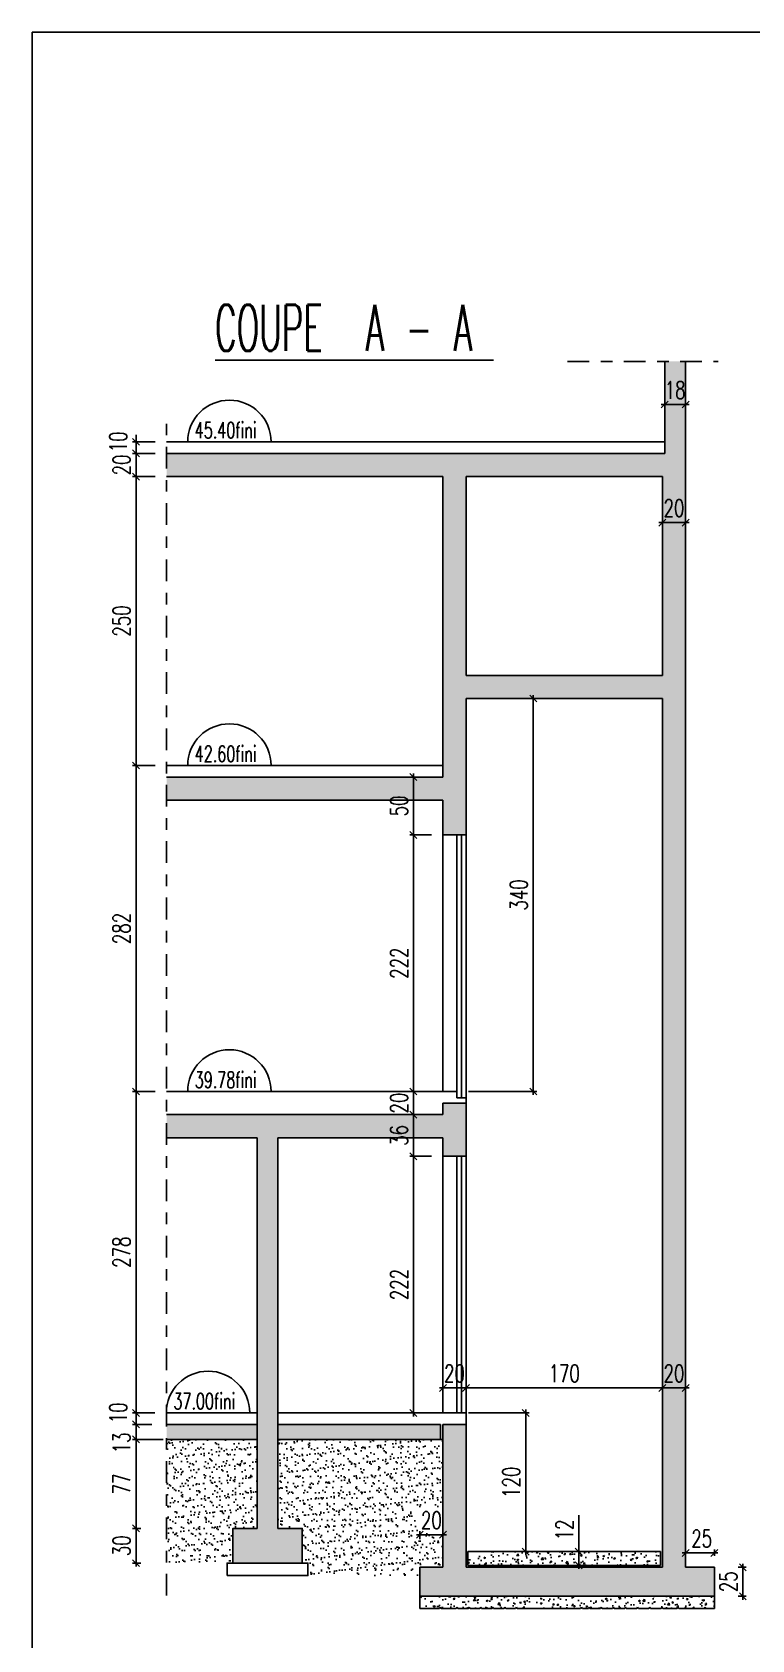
# Model space of a CAD drawing. Extents: x 308 to 437, y -199 to -146.
# Drawn here: x 307.85 to 314.08, y -168.87 to -154.96 of the extents above; entities that cross this region are included whole.
import ezdxf

# ---------------------------------------------------------------- set-up
doc = ezdxf.new("R2010")
doc.units = 0
doc.header["$LTSCALE"] = 0.5
doc.header["$MEASUREMENT"] = 0
doc.linetypes.add('AXES2', pattern=[1.125, 0.75, -0.125, 0.125, -0.125])
doc.linetypes.add('DISCONTINU2', pattern=[0.375, 0.25, -0.125])
doc.layers.get('DEFPOINTS').update_dxf_attribs({"linetype": 'CONTINUOUS'})
for name, color, linetype in [('AXES', 6, 'AXES2'), ('CADRE-CART', 7, 'CONTINUOUS'), ('COTATION', 7, 'CONTINUOUS'), ('HABILLAGE', 7, 'CONTINUOUS'), ('MURS', 3, 'CONTINUOUS'), ('POCHAGE', 254, 'CONTINUOUS'), ('REPERE-SEM', 4, 'CONTINUOUS')]:
    doc.layers.add(name, color=color, linetype=linetype)
doc.styles.add('ROMANS8', font='romans.shx', dxfattribs={"width": 0.7})
doc.styles.get("Standard").update_dxf_attribs({"font": 'txt.shx'})
doc.dimstyles.new('COT50 cm', dxfattribs={"dimtxt": 0.15, "dimasz": 0.06, "dimexe": 0.03, "dimexo": 0.1, "dimgap": 0.05, "dimtad": 1, "dimdec": 0, "dimlfac": 100, "dimzin": 0, "dimdsep": 46, "dimtxsty": 'ROMANS8', "dimblk1": 'OBLIQUE', "dimblk2": 'OBLIQUE', "dimsah": 1, "dimcen": 0.03, "dimdle": 0.03, "dimclrt": 1, "dimadec": 0, "dimazin": 0, "dimtfac": 1, "dimtdec": 0, "dimtmove": 0, "dimatfit": 3, "dimfxl": 0, "dimtolj": 1, "dimtzin": 0, "dimlwd": -1, "dimlwe": -1, "dimarcsym": 0})
pattern_1 = [(50, (-44.04027, -40.44183), (0.143452037, -0.012550427), [0.015, -0.165]), (355, (-44.04027, -40.44183), (-0.027750267, 0.150438427), [0.012, -0.132]), (100.451444, (-44.02832, -40.44287), (0.11570177, 0.137888), [0.01274804, -0.14022842]), (46.1842, (-44.04027, -40.40183), (0.21344827, -0.03310386), [0.0225, -0.2475]), (96.635635, (-44.02249, -40.40459), (0.18693239, 0.19482372), [0.01912207, -0.21034275]), (351.184164, (-44.04027, -40.40183), (0.18693239, 0.19482372), [0.018, -0.198]), (21, (-44.02027, -40.41183), (0.11938141, -0.080523778), [0.015, -0.165]), (326, (-44.02027, -40.41183), (0.048663066, 0.14503001), [0.012, -0.132]), (71.451445, (-44.01033, -40.41854), (0.168044475, 0.06450623), [0.01274804, -0.14022842]), (37.5, (-44.040273, -40.44183), (0.002431971, 0.066578771), [0, -0.1304, 0, -0.134, 0, -0.1325]), (7.5, (-44.04027, -40.44183), (0.052613907, 0.078882342), [0, -0.0764, 0, -0.1274, 0, -0.0505]), (327.5, (-44.084873, -40.44183), (0.106764487, -0.004510974), [0, -0.05, 0, -0.156, 0, -0.207]), (317.5, (-44.10487, -40.44183), (0.116637234, 0.020020996), [0, -0.065, 0, -0.1036, 0, -0.147])]

# ---------------------------------------------------------------- blocks, each defined once
blk = doc.blocks.new('_Oblique')
at = {"layer": 'COTATION', "color": 0, "lineweight": -2}
blk.add_line((-0.5, -0.5), (0.5, 0.5), dxfattribs=at)
blk = doc.blocks.new('*D1640')
at = {"layer": 'COTATION', "color": 0, "transparency": 16777216}
for p, q in [((313.965, -168.245), (314.035, -168.245)), ((314.005, -168.215), (314.005, -168.525)), ((313.965, -168.495), (314.035, -168.495))]:
    blk.add_line(p, q, dxfattribs=at)
at = {"layer": 'DEFPOINTS', "color": 0, "transparency": 16777216}
for p in [(313.759, -168.245), (313.759, -168.495), (314.005, -168.495)]:
    blk.add_point(p, dxfattribs=at)
at = {"layer": 'COTATION', "color": 0, "transparency": 16777216, "xscale": 0.06, "yscale": 0.06, "zscale": 0.06}
for p, rotation in [((314.005, -168.245), 90), ((314.005, -168.495), 270)]:
    blk.add_blockref('_Oblique', p, dxfattribs=dict(at, rotation=rotation))
at = {"layer": 'COTATION', "color": 1, "transparency": 16777216, "insert": (313.88, -168.37), "char_height": 0.15, "attachment_point": 5, "rotation": 90, "style": 'ROMANS8'}
blk.add_mtext('\\A1;25', dxfattribs=at)
blk = doc.blocks.new('*D1641')
at = {"layer": 'COTATION', "color": 0, "transparency": 16777216}
for p, q in [((313.279, -166.693), (313.539, -166.693)), ((313.309, -166.733), (313.309, -166.663)), ((313.509, -166.733), (313.509, -166.663))]:
    blk.add_line(p, q, dxfattribs=at)
at = {"layer": 'DEFPOINTS', "color": 0, "transparency": 16777216}
for p in [(313.509, -166.693), (313.309, -166.877), (313.509, -166.877)]:
    blk.add_point(p, dxfattribs=at)
at = {"layer": 'COTATION', "color": 0, "transparency": 16777216, "xscale": 0.06, "yscale": 0.06, "zscale": 0.06, "rotation": 180}
blk.add_blockref('_Oblique', (313.309, -166.693), dxfattribs=at)
at = {"layer": 'COTATION', "color": 0, "transparency": 16777216, "xscale": 0.06, "yscale": 0.06, "zscale": 0.06}
blk.add_blockref('_Oblique', (313.509, -166.693), dxfattribs=at)
at = {"layer": 'COTATION', "color": 1, "transparency": 16777216, "insert": (313.409, -166.568), "char_height": 0.15, "attachment_point": 5, "style": 'ROMANS8'}
blk.add_mtext('\\A1;20', dxfattribs=at)
blk = doc.blocks.new('*D1642')
at = {"layer": 'COTATION', "color": 0, "transparency": 16777216}
for p, q in [((313.789, -168.121), (313.479, -168.121)), ((313.509, -168.145), (313.509, -168.091)), ((313.759, -168.145), (313.759, -168.091))]:
    blk.add_line(p, q, dxfattribs=at)
at = {"layer": 'DEFPOINTS', "color": 0, "transparency": 16777216}
for p in [(313.509, -168.121), (313.509, -168.245), (313.759, -168.245)]:
    blk.add_point(p, dxfattribs=at)
at = {"layer": 'COTATION', "color": 0, "transparency": 16777216, "xscale": 0.06, "yscale": 0.06, "zscale": 0.06, "rotation": 180}
blk.add_blockref('_Oblique', (313.509, -168.121), dxfattribs=at)
at = {"layer": 'COTATION', "color": 0, "transparency": 16777216, "xscale": 0.06, "yscale": 0.06, "zscale": 0.06}
blk.add_blockref('_Oblique', (313.759, -168.121), dxfattribs=at)
at = {"layer": 'COTATION', "color": 1, "transparency": 16777216, "insert": (313.649, -167.996), "char_height": 0.15, "attachment_point": 5, "style": 'ROMANS8'}
blk.add_mtext('\\A1;25', dxfattribs=at)
blk = doc.blocks.new('*D1643')
at = {"layer": 'COTATION', "color": 0, "transparency": 16777216}
for p, q in [((308.753, -166.909), (308.753, -166.849)), ((308.916, -166.909), (308.723, -166.909)), ((308.89, -167.009), (308.723, -167.009)), ((308.753, -167.009), (308.753, -166.909)), ((308.753, -167.009), (308.753, -167.069))]:
    blk.add_line(p, q, dxfattribs=at)
at = {"layer": 'DEFPOINTS', "color": 0, "transparency": 16777216}
for p in [(308.753, -166.909), (308.99, -167.009), (309.016, -166.909)]:
    blk.add_point(p, dxfattribs=at)
at = {"layer": 'COTATION', "color": 0, "transparency": 16777216, "xscale": 0.06, "yscale": 0.06, "zscale": 0.06}
for p, rotation in [((308.753, -166.909), 270), ((308.753, -167.009), 90)]:
    blk.add_blockref('_Oblique', p, dxfattribs=dict(at, rotation=rotation))
at = {"layer": 'COTATION', "color": 1, "transparency": 16777216, "insert": (308.598, -166.909), "char_height": 0.15, "attachment_point": 5, "rotation": 90, "style": 'ROMANS8'}
blk.add_mtext('\\A1;10', dxfattribs=at)
blk = doc.blocks.new('*D1644')
at = {"layer": 'COTATION', "color": 0, "transparency": 16777216}
for p, q in [((312.585, -168.109), (312.585, -167.794)), ((312.585, -168.109), (312.615, -168.109)), ((312.585, -168.259), (312.585, -168.109)), ((312.585, -168.229), (312.615, -168.229))]:
    blk.add_line(p, q, dxfattribs=at)
at = {"layer": 'DEFPOINTS', "color": 0, "transparency": 16777216}
for p in [(312.523, -168.109), (312.585, -168.109), (312.531, -168.229)]:
    blk.add_point(p, dxfattribs=at)
at = {"layer": 'COTATION', "color": 0, "transparency": 16777216, "xscale": 0.06, "yscale": 0.06, "zscale": 0.06}
for p, rotation in [((312.585, -168.109), 90), ((312.585, -168.229), 270)]:
    blk.add_blockref('_Oblique', p, dxfattribs=dict(at, rotation=rotation))
at = {"layer": 'COTATION', "color": 1, "transparency": 16777216, "insert": (312.46, -167.922), "char_height": 0.15, "attachment_point": 5, "rotation": 90, "style": 'ROMANS8'}
blk.add_mtext('\\A1;12', dxfattribs=at)
blk = doc.blocks.new('*D1645')
at = {"layer": 'COTATION', "color": 0, "transparency": 16777216}
for p, q in [((311.179, -167.963), (311.439, -167.963)), ((311.209, -168.003), (311.209, -167.933)), ((311.409, -168.003), (311.409, -167.933))]:
    blk.add_line(p, q, dxfattribs=at)
at = {"layer": 'DEFPOINTS', "color": 0, "transparency": 16777216}
for p in [(311.409, -167.963), (311.209, -168.245), (311.409, -168.245)]:
    blk.add_point(p, dxfattribs=at)
at = {"layer": 'COTATION', "color": 0, "transparency": 16777216, "xscale": 0.06, "yscale": 0.06, "zscale": 0.06, "rotation": 180}
blk.add_blockref('_Oblique', (311.209, -167.963), dxfattribs=at)
at = {"layer": 'COTATION', "color": 0, "transparency": 16777216, "xscale": 0.06, "yscale": 0.06, "zscale": 0.06}
blk.add_blockref('_Oblique', (311.409, -167.963), dxfattribs=at)
at = {"layer": 'COTATION', "color": 1, "transparency": 16777216, "insert": (311.309, -167.838), "char_height": 0.15, "attachment_point": 5, "style": 'ROMANS8'}
blk.add_mtext('\\A1;20', dxfattribs=at)
blk = doc.blocks.new('*D1646')
at = {"layer": 'COTATION', "color": 0, "transparency": 16777216}
for p, q in [((313.339, -166.693), (311.579, -166.693)), ((311.609, -166.693), (311.609, -166.663)), ((313.309, -166.733), (313.309, -166.663))]:
    blk.add_line(p, q, dxfattribs=at)
at = {"layer": 'DEFPOINTS', "color": 0, "transparency": 16777216}
for p in [(311.609, -166.693), (311.609, -166.761), (313.309, -166.877)]:
    blk.add_point(p, dxfattribs=at)
at = {"layer": 'COTATION', "color": 0, "transparency": 16777216, "xscale": 0.06, "yscale": 0.06, "zscale": 0.06, "rotation": 180}
blk.add_blockref('_Oblique', (311.609, -166.693), dxfattribs=at)
at = {"layer": 'COTATION', "color": 0, "transparency": 16777216, "xscale": 0.06, "yscale": 0.06, "zscale": 0.06}
blk.add_blockref('_Oblique', (313.309, -166.693), dxfattribs=at)
at = {"layer": 'COTATION', "color": 1, "transparency": 16777216, "insert": (312.459, -166.568), "char_height": 0.15, "attachment_point": 5, "style": 'ROMANS8'}
blk.add_mtext('\\A1;170', dxfattribs=at)
blk = doc.blocks.new('*D1647')
at = {"layer": 'COTATION', "color": 0, "transparency": 16777216}
for p, q in [((311.639, -166.693), (311.379, -166.693)), ((311.409, -166.704), (311.409, -166.663)), ((311.609, -166.693), (311.609, -166.663))]:
    blk.add_line(p, q, dxfattribs=at)
at = {"layer": 'DEFPOINTS', "color": 0, "transparency": 16777216}
for p in [(311.409, -166.693), (311.409, -166.804), (311.609, -166.761)]:
    blk.add_point(p, dxfattribs=at)
at = {"layer": 'COTATION', "color": 0, "transparency": 16777216, "xscale": 0.06, "yscale": 0.06, "zscale": 0.06, "rotation": 180}
blk.add_blockref('_Oblique', (311.409, -166.693), dxfattribs=at)
at = {"layer": 'COTATION', "color": 0, "transparency": 16777216, "xscale": 0.06, "yscale": 0.06, "zscale": 0.06}
blk.add_blockref('_Oblique', (311.609, -166.693), dxfattribs=at)
at = {"layer": 'COTATION', "color": 1, "transparency": 16777216, "insert": (311.509, -166.568), "char_height": 0.15, "attachment_point": 5, "style": 'ROMANS8'}
blk.add_mtext('\\A1;20', dxfattribs=at)
blk = doc.blocks.new('*D1648')
at = {"layer": 'COTATION', "color": 0, "transparency": 16777216}
for p, q in [((308.784, -167.009), (308.723, -167.009)), ((308.753, -166.979), (308.753, -167.169)), ((308.987, -167.139), (308.723, -167.139))]:
    blk.add_line(p, q, dxfattribs=at)
at = {"layer": 'DEFPOINTS', "color": 0, "transparency": 16777216}
for p in [(308.884, -167.009), (308.753, -167.139), (309.087, -167.139)]:
    blk.add_point(p, dxfattribs=at)
at = {"layer": 'COTATION', "color": 0, "transparency": 16777216, "xscale": 0.06, "yscale": 0.06, "zscale": 0.06}
for p, rotation in [((308.753, -167.009), 90), ((308.753, -167.139), 270)]:
    blk.add_blockref('_Oblique', p, dxfattribs=dict(at, rotation=rotation))
at = {"layer": 'COTATION', "color": 1, "transparency": 16777216, "insert": (308.628, -167.169), "char_height": 0.15, "attachment_point": 5, "rotation": 90, "style": 'ROMANS8'}
blk.add_mtext('\\A1;13', dxfattribs=at)
blk = doc.blocks.new('*D1649')
at = {"layer": 'COTATION', "color": 0, "transparency": 16777216}
for p, q in [((312.126, -168.139), (312.126, -166.879)), ((311.629, -166.909), (312.156, -166.909)), ((311.915, -168.109), (312.156, -168.109))]:
    blk.add_line(p, q, dxfattribs=at)
at = {"layer": 'DEFPOINTS', "color": 0, "transparency": 16777216}
for p in [(311.529, -166.909), (312.126, -166.909), (311.815, -168.109)]:
    blk.add_point(p, dxfattribs=at)
at = {"layer": 'COTATION', "color": 0, "transparency": 16777216, "xscale": 0.06, "yscale": 0.06, "zscale": 0.06}
for p, rotation in [((312.126, -166.909), 90), ((312.126, -168.109), 270)]:
    blk.add_blockref('_Oblique', p, dxfattribs=dict(at, rotation=rotation))
at = {"layer": 'COTATION', "color": 1, "transparency": 16777216, "insert": (312.001, -167.509), "char_height": 0.15, "attachment_point": 5, "rotation": 90, "style": 'ROMANS8'}
blk.add_mtext('\\A1;120', dxfattribs=at)
blk = doc.blocks.new('*D1650')
at = {"layer": 'COTATION', "color": 0, "transparency": 16777216}
for p, q in [((308.793, -167.139), (308.723, -167.139)), ((308.753, -167.109), (308.753, -167.939)), ((308.753, -167.909), (308.723, -167.909))]:
    blk.add_line(p, q, dxfattribs=at)
at = {"layer": 'DEFPOINTS', "color": 0, "transparency": 16777216}
for p in [(308.937, -167.139), (308.753, -167.909), (308.844, -167.909)]:
    blk.add_point(p, dxfattribs=at)
at = {"layer": 'COTATION', "color": 0, "transparency": 16777216, "xscale": 0.06, "yscale": 0.06, "zscale": 0.06}
for p, rotation in [((308.753, -167.139), 90), ((308.753, -167.909), 270)]:
    blk.add_blockref('_Oblique', p, dxfattribs=dict(at, rotation=rotation))
at = {"layer": 'COTATION', "color": 1, "transparency": 16777216, "insert": (308.628, -167.524), "char_height": 0.15, "attachment_point": 5, "rotation": 90, "style": 'ROMANS8'}
blk.add_mtext('\\A1;77', dxfattribs=at)
blk = doc.blocks.new('*D1651')
at = {"layer": 'COTATION', "color": 0, "transparency": 16777216}
for p, q in [((308.793, -167.909), (308.723, -167.909)), ((308.753, -167.879), (308.753, -168.239)), ((308.793, -168.209), (308.723, -168.209))]:
    blk.add_line(p, q, dxfattribs=at)
at = {"layer": 'DEFPOINTS', "color": 0, "transparency": 16777216}
for p in [(309.951, -167.909), (308.753, -168.209), (309.471, -168.209)]:
    blk.add_point(p, dxfattribs=at)
at = {"layer": 'COTATION', "color": 0, "transparency": 16777216, "xscale": 0.06, "yscale": 0.06, "zscale": 0.06}
for p, rotation in [((308.753, -167.909), 90), ((308.753, -168.209), 270)]:
    blk.add_blockref('_Oblique', p, dxfattribs=dict(at, rotation=rotation))
at = {"layer": 'COTATION', "color": 1, "transparency": 16777216, "insert": (308.628, -168.059), "char_height": 0.15, "attachment_point": 5, "rotation": 90, "style": 'ROMANS8'}
blk.add_mtext('\\A1;30', dxfattribs=at)
blk = doc.blocks.new('*D1731')
at = {"layer": 'COTATION', "color": 0, "transparency": 16777216}
for p, q in [((311.154, -166.939), (311.154, -164.659)), ((311.309, -164.689), (311.124, -164.689)), ((311.309, -166.909), (311.124, -166.909))]:
    blk.add_line(p, q, dxfattribs=at)
at = {"layer": 'DEFPOINTS', "color": 0, "transparency": 16777216}
for p in [(311.154, -164.689), (311.409, -164.689), (311.409, -166.909)]:
    blk.add_point(p, dxfattribs=at)
at = {"layer": 'COTATION', "color": 0, "transparency": 16777216, "xscale": 0.06, "yscale": 0.06, "zscale": 0.06}
for p, rotation in [((311.154, -164.689), 90), ((311.154, -166.909), 270)]:
    blk.add_blockref('_Oblique', p, dxfattribs=dict(at, rotation=rotation))
at = {"layer": 'COTATION', "color": 1, "transparency": 16777216, "insert": (311.029, -165.799), "char_height": 0.15, "attachment_point": 5, "rotation": 90, "style": 'ROMANS8'}
blk.add_mtext('\\A1;222', dxfattribs=at)
blk = doc.blocks.new('*D1732')
at = {"layer": 'COTATION', "color": 0, "transparency": 16777216}
for p, q in [((311.309, -164.329), (311.124, -164.329)), ((311.154, -164.719), (311.154, -164.299)), ((311.309, -164.689), (311.124, -164.689))]:
    blk.add_line(p, q, dxfattribs=at)
at = {"layer": 'DEFPOINTS', "color": 0, "transparency": 16777216}
for p in [(311.154, -164.329), (311.409, -164.329), (311.409, -164.689)]:
    blk.add_point(p, dxfattribs=at)
at = {"layer": 'COTATION', "color": 0, "transparency": 16777216, "xscale": 0.06, "yscale": 0.06, "zscale": 0.06}
for p, rotation in [((311.154, -164.329), 90), ((311.154, -164.689), 270)]:
    blk.add_blockref('_Oblique', p, dxfattribs=dict(at, rotation=rotation))
at = {"layer": 'COTATION', "color": 1, "transparency": 16777216, "insert": (311.029, -164.509), "char_height": 0.15, "attachment_point": 5, "rotation": 90, "style": 'ROMANS8'}
blk.add_mtext('\\A1;36', dxfattribs=at)
blk = doc.blocks.new('*D1733')
at = {"layer": 'COTATION', "color": 0, "transparency": 16777216}
for p, q in [((311.154, -164.359), (311.154, -164.099)), ((311.309, -164.129), (311.124, -164.129)), ((311.309, -164.329), (311.124, -164.329))]:
    blk.add_line(p, q, dxfattribs=at)
at = {"layer": 'DEFPOINTS', "color": 0, "transparency": 16777216}
for p in [(311.154, -164.129), (311.409, -164.129), (311.409, -164.329)]:
    blk.add_point(p, dxfattribs=at)
at = {"layer": 'COTATION', "color": 0, "transparency": 16777216, "xscale": 0.06, "yscale": 0.06, "zscale": 0.06}
for p, rotation in [((311.154, -164.129), 90), ((311.154, -164.329), 270)]:
    blk.add_blockref('_Oblique', p, dxfattribs=dict(at, rotation=rotation))
at = {"layer": 'COTATION', "color": 1, "transparency": 16777216, "insert": (311.029, -164.229), "char_height": 0.15, "attachment_point": 5, "rotation": 90, "style": 'ROMANS8'}
blk.add_mtext('\\A1;20', dxfattribs=at)
blk = doc.blocks.new('*D1734')
at = {"layer": 'COTATION', "color": 0, "transparency": 16777216}
for p, q in [((308.753, -166.939), (308.753, -164.099)), ((308.918, -164.129), (308.723, -164.129)), ((308.856, -166.909), (308.723, -166.909))]:
    blk.add_line(p, q, dxfattribs=at)
at = {"layer": 'DEFPOINTS', "color": 0, "transparency": 16777216}
for p in [(308.753, -164.129), (309.018, -164.129), (308.956, -166.909)]:
    blk.add_point(p, dxfattribs=at)
at = {"layer": 'COTATION', "color": 0, "transparency": 16777216, "xscale": 0.06, "yscale": 0.06, "zscale": 0.06}
for p, rotation in [((308.753, -164.129), 90), ((308.753, -166.909), 270)]:
    blk.add_blockref('_Oblique', p, dxfattribs=dict(at, rotation=rotation))
at = {"layer": 'COTATION', "color": 1, "transparency": 16777216, "insert": (308.628, -165.519), "char_height": 0.15, "attachment_point": 5, "rotation": 90, "style": 'ROMANS8'}
blk.add_mtext('\\A1;278', dxfattribs=at)
blk = doc.blocks.new('*D1735')
at = {"layer": 'COTATION', "color": 0, "transparency": 16777216}
for p, q in [((308.918, -161.309), (308.723, -161.309)), ((308.753, -164.159), (308.753, -161.279)), ((308.918, -164.129), (308.723, -164.129))]:
    blk.add_line(p, q, dxfattribs=at)
at = {"layer": 'DEFPOINTS', "color": 0, "transparency": 16777216}
for p in [(308.753, -161.309), (309.018, -161.309), (309.018, -164.129)]:
    blk.add_point(p, dxfattribs=at)
at = {"layer": 'COTATION', "color": 0, "transparency": 16777216, "xscale": 0.06, "yscale": 0.06, "zscale": 0.06}
for p, rotation in [((308.753, -161.309), 90), ((308.753, -164.129), 270)]:
    blk.add_blockref('_Oblique', p, dxfattribs=dict(at, rotation=rotation))
at = {"layer": 'COTATION', "color": 1, "transparency": 16777216, "insert": (308.628, -162.719), "char_height": 0.15, "attachment_point": 5, "rotation": 90, "style": 'ROMANS8'}
blk.add_mtext('\\A1;282', dxfattribs=at)
blk = doc.blocks.new('*D1736')
at = {"layer": 'COTATION', "color": 0, "transparency": 16777216}
for p, q in [((308.918, -158.809), (308.723, -158.809)), ((308.753, -161.339), (308.753, -158.779)), ((308.918, -161.309), (308.723, -161.309))]:
    blk.add_line(p, q, dxfattribs=at)
at = {"layer": 'DEFPOINTS', "color": 0, "transparency": 16777216}
for p in [(308.753, -158.809), (309.018, -158.809), (309.018, -161.309)]:
    blk.add_point(p, dxfattribs=at)
at = {"layer": 'COTATION', "color": 0, "transparency": 16777216, "xscale": 0.06, "yscale": 0.06, "zscale": 0.06}
for p, rotation in [((308.753, -158.809), 90), ((308.753, -161.309), 270)]:
    blk.add_blockref('_Oblique', p, dxfattribs=dict(at, rotation=rotation))
at = {"layer": 'COTATION', "color": 1, "transparency": 16777216, "insert": (308.628, -160.059), "char_height": 0.15, "attachment_point": 5, "rotation": 90, "style": 'ROMANS8'}
blk.add_mtext('\\A1;250', dxfattribs=at)
blk = doc.blocks.new('*D1737')
at = {"layer": 'COTATION', "color": 0, "transparency": 16777216}
for p, q in [((308.918, -158.609), (308.723, -158.609)), ((308.753, -158.839), (308.753, -158.579)), ((308.918, -158.809), (308.723, -158.809))]:
    blk.add_line(p, q, dxfattribs=at)
at = {"layer": 'DEFPOINTS', "color": 0, "transparency": 16777216}
for p in [(308.753, -158.609), (309.018, -158.609), (309.018, -158.809)]:
    blk.add_point(p, dxfattribs=at)
at = {"layer": 'COTATION', "color": 0, "transparency": 16777216, "xscale": 0.06, "yscale": 0.06, "zscale": 0.06}
for p, rotation in [((308.753, -158.609), 90), ((308.753, -158.809), 270)]:
    blk.add_blockref('_Oblique', p, dxfattribs=dict(at, rotation=rotation))
at = {"layer": 'COTATION', "color": 1, "transparency": 16777216, "insert": (308.628, -158.709), "char_height": 0.15, "attachment_point": 5, "rotation": 90, "style": 'ROMANS8'}
blk.add_mtext('\\A1;20', dxfattribs=at)
blk = doc.blocks.new('*D1738')
at = {"layer": 'COTATION', "color": 0, "transparency": 16777216}
for p, q in [((308.918, -158.509), (308.723, -158.509)), ((308.753, -158.509), (308.753, -158.449)), ((308.753, -158.609), (308.753, -158.509)), ((308.918, -158.609), (308.723, -158.609)), ((308.753, -158.609), (308.753, -158.669))]:
    blk.add_line(p, q, dxfattribs=at)
at = {"layer": 'DEFPOINTS', "color": 0, "transparency": 16777216}
for p in [(308.753, -158.509), (309.018, -158.509), (309.018, -158.609)]:
    blk.add_point(p, dxfattribs=at)
at = {"layer": 'COTATION', "color": 0, "transparency": 16777216, "xscale": 0.06, "yscale": 0.06, "zscale": 0.06}
for p, rotation in [((308.753, -158.509), 270), ((308.753, -158.609), 90)]:
    blk.add_blockref('_Oblique', p, dxfattribs=dict(at, rotation=rotation))
at = {"layer": 'COTATION', "color": 1, "transparency": 16777216, "insert": (308.598, -158.509), "char_height": 0.15, "attachment_point": 5, "rotation": 90, "style": 'ROMANS8'}
blk.add_mtext('\\A1;10', dxfattribs=at)
blk = doc.blocks.new('*D1739')
at = {"layer": 'COTATION', "color": 0, "transparency": 16777216}
for p, q in [((313.279, -159.207), (313.539, -159.207)), ((313.309, -159.207), (313.309, -159.237)), ((313.509, -159.207), (313.509, -159.237))]:
    blk.add_line(p, q, dxfattribs=at)
at = {"layer": 'DEFPOINTS', "color": 0, "transparency": 16777216}
for p in [(313.309, -159.115), (313.509, -159.115), (313.509, -159.207)]:
    blk.add_point(p, dxfattribs=at)
at = {"layer": 'COTATION', "color": 0, "transparency": 16777216, "xscale": 0.06, "yscale": 0.06, "zscale": 0.06, "rotation": 180}
blk.add_blockref('_Oblique', (313.309, -159.207), dxfattribs=at)
at = {"layer": 'COTATION', "color": 0, "transparency": 16777216, "xscale": 0.06, "yscale": 0.06, "zscale": 0.06}
blk.add_blockref('_Oblique', (313.509, -159.207), dxfattribs=at)
at = {"layer": 'COTATION', "color": 1, "transparency": 16777216, "insert": (313.409, -159.082), "char_height": 0.15, "attachment_point": 5, "style": 'ROMANS8'}
blk.add_mtext('\\A1;20', dxfattribs=at)
blk = doc.blocks.new('*D1740')
at = {"layer": 'COTATION', "color": 0, "transparency": 16777216}
for p, q in [((311.154, -164.159), (311.154, -161.879)), ((311.309, -161.909), (311.124, -161.909)), ((311.309, -164.129), (311.124, -164.129))]:
    blk.add_line(p, q, dxfattribs=at)
at = {"layer": 'DEFPOINTS', "color": 0, "transparency": 16777216}
for p in [(311.154, -161.909), (311.409, -161.909), (311.409, -164.129)]:
    blk.add_point(p, dxfattribs=at)
at = {"layer": 'COTATION', "color": 0, "transparency": 16777216, "xscale": 0.06, "yscale": 0.06, "zscale": 0.06}
for p, rotation in [((311.154, -161.909), 90), ((311.154, -164.129), 270)]:
    blk.add_blockref('_Oblique', p, dxfattribs=dict(at, rotation=rotation))
at = {"layer": 'COTATION', "color": 1, "transparency": 16777216, "insert": (311.029, -163.019), "char_height": 0.15, "attachment_point": 5, "rotation": 90, "style": 'ROMANS8'}
blk.add_mtext('\\A1;222', dxfattribs=at)
blk = doc.blocks.new('*D1741')
at = {"layer": 'COTATION', "color": 0, "transparency": 16777216}
for p, q in [((311.309, -161.409), (311.124, -161.409)), ((311.154, -161.939), (311.154, -161.379)), ((311.309, -161.909), (311.124, -161.909))]:
    blk.add_line(p, q, dxfattribs=at)
at = {"layer": 'DEFPOINTS', "color": 0, "transparency": 16777216}
for p in [(311.154, -161.409), (311.409, -161.409), (311.409, -161.909)]:
    blk.add_point(p, dxfattribs=at)
at = {"layer": 'COTATION', "color": 0, "transparency": 16777216, "xscale": 0.06, "yscale": 0.06, "zscale": 0.06}
for p, rotation in [((311.154, -161.409), 90), ((311.154, -161.909), 270)]:
    blk.add_blockref('_Oblique', p, dxfattribs=dict(at, rotation=rotation))
at = {"layer": 'COTATION', "color": 1, "transparency": 16777216, "insert": (311.029, -161.659), "char_height": 0.15, "attachment_point": 5, "rotation": 90, "style": 'ROMANS8'}
blk.add_mtext('\\A1;50', dxfattribs=at)
blk = doc.blocks.new('*D1742')
at = {"layer": 'COTATION', "color": 0, "transparency": 16777216}
for p, q in [((313.299, -158.186), (313.539, -158.186)), ((313.329, -158.186), (313.329, -158.216)), ((313.509, -158.186), (313.509, -158.216))]:
    blk.add_line(p, q, dxfattribs=at)
at = {"layer": 'DEFPOINTS', "color": 0, "transparency": 16777216}
for p in [(313.329, -158.093), (313.509, -158.093), (313.509, -158.186)]:
    blk.add_point(p, dxfattribs=at)
at = {"layer": 'COTATION', "color": 0, "transparency": 16777216, "xscale": 0.06, "yscale": 0.06, "zscale": 0.06, "rotation": 180}
blk.add_blockref('_Oblique', (313.329, -158.186), dxfattribs=at)
at = {"layer": 'COTATION', "color": 0, "transparency": 16777216, "xscale": 0.06, "yscale": 0.06, "zscale": 0.06}
blk.add_blockref('_Oblique', (313.509, -158.186), dxfattribs=at)
at = {"layer": 'COTATION', "color": 1, "transparency": 16777216, "insert": (313.419, -158.061), "char_height": 0.15, "attachment_point": 5, "style": 'ROMANS8'}
blk.add_mtext('\\A1;18', dxfattribs=at)
blk = doc.blocks.new('*D1809')
at = {"layer": 'COTATION', "color": 0, "transparency": 16777216}
for p, q in [((311.866, -160.729), (312.221, -160.729)), ((312.191, -164.159), (312.191, -160.699)), ((311.629, -164.129), (312.221, -164.129))]:
    blk.add_line(p, q, dxfattribs=at)
at = {"layer": 'DEFPOINTS', "color": 0, "transparency": 16777216}
for p in [(311.766, -160.729), (312.191, -160.729), (311.529, -164.129)]:
    blk.add_point(p, dxfattribs=at)
at = {"layer": 'COTATION', "color": 0, "transparency": 16777216, "xscale": 0.06, "yscale": 0.06, "zscale": 0.06}
for p, rotation in [((312.191, -160.729), 90), ((312.191, -164.129), 270)]:
    blk.add_blockref('_Oblique', p, dxfattribs=dict(at, rotation=rotation))
at = {"layer": 'COTATION', "color": 1, "transparency": 16777216, "insert": (312.066, -162.429), "char_height": 0.15, "attachment_point": 5, "rotation": 90, "style": 'ROMANS8'}
blk.add_mtext('\\A1;340', dxfattribs=at)

msp = doc.modelspace()

# ---------------------------------------------------------------- hatches: boundary and pattern name
at = {"layer": 'HABILLAGE'}
h = msp.add_hatch(dxfattribs=at)
h.set_pattern_fill('AR-SAND', color=256, scale=0.05, style=0)
h.set_pattern_definition([(37.5, (-44.04027, -40.44183), (-0.003149668, 0.096341188), [0, -0.076, 0, -0.085, 0, -0.08125]), (7.5, (-44.04027, -40.44183), (0.088488835, 0.141107303), [0, -0.041, 0, -0.0685, 0, -0.02625]), (327.5, (-44.10177, -40.44183), (0.155707093, 0.000282953), [0, -0.025, 0, -0.09, 0, -0.1175]), (317.5, (-44.10177, -40.44183), (0.15030633, 0.04388378), [0, -0.0125, 0, -0.059, 0, -0.0675])])
h.paths.add_polyline_path([(311.1865, -167.9507), (311.409, -167.9507), (311.409, -167.7257), (311.1865, -167.7257)], flags=16)
h.paths.add_polyline_path([(309.9813, -167.1391), (309.9813, -167.9091), (310.1911, -167.9091), (310.1911, -168.2091), (310.2411, -168.2091), (310.2411, -168.3161), (311.209, -168.3159), (311.209, -168.2451), (311.409, -168.2451), (311.409, -167.1391)])
h.paths.add_polyline_path([(309.0177, -167.1391), (309.0177, -168.2087), (309.5911, -168.2091), (309.5911, -167.9091), (309.8008, -167.9091), (309.8008, -167.1391)])
h = msp.add_hatch(dxfattribs=at)
h.set_pattern_fill('AR-CONC', color=256, scale=0.02, style=0)
h.set_pattern_definition(pattern_1)
h.paths.add_polyline_path([(311.625, -168.1091), (311.625, -168.2291), (313.293, -168.2291), (313.293, -168.1091)])
h = msp.add_hatch(dxfattribs=at)
h.set_pattern_fill('AR-CONC', color=256, scale=0.02, style=0)
h.set_pattern_definition(pattern_1)
h.paths.add_polyline_path([(311.209, -168.4951), (311.209, -168.6021), (311.3801, -168.6021), (311.387, -168.5897), (311.394, -168.6021), (311.525, -168.6021), (311.532, -168.5897), (311.5389, -168.6021), (311.63, -168.6021), (311.6369, -168.5897), (311.6438, -168.6021), (311.729, -168.6021), (311.736, -168.5897), (311.7429, -168.6021), (311.834, -168.6021), (311.8409, -168.5897), (311.8478, -168.6021), (311.9389, -168.6021), (311.9458, -168.5897), (311.9528, -168.6021), (312.038, -168.6021), (312.0449, -168.5897), (312.0519, -168.6021), (312.5996, -168.6021), (312.6098, -168.5897), (312.6168, -168.6021), (312.6678, -168.6021), (312.6748, -168.5897), (312.6817, -168.6021), (312.7728, -168.6021), (312.7797, -168.5897), (312.7866, -168.6021), (312.8777, -168.6021), (312.8846, -168.5897), (312.8916, -168.6021), (312.9826, -168.6021), (312.9896, -168.5897), (312.9965, -168.6021), (313.0876, -168.6021), (313.0945, -168.5897), (313.1014, -168.6021), (313.1925, -168.6021), (313.1994, -168.5897), (313.2064, -168.6021), (313.2974, -168.6021), (313.3043, -168.5897), (313.3113, -168.6021), (313.4365, -168.6021), (313.4434, -168.5897), (313.4504, -168.6021), (313.5016, -168.6021), (313.5086, -168.5897), (313.5155, -168.6021), (313.6711, -168.6021), (313.678, -168.5897), (313.6849, -168.6021), (313.759, -168.6021), (313.759, -168.4951)])
at = {"layer": 'POCHAGE'}
h = msp.add_hatch(color=256, dxfattribs=at)
h.paths.add_polyline_path([(313.509, -157.813), (313.329, -157.813), (313.329, -158.6091), (309.0177, -158.6091), (309.0177, -158.8091), (311.409, -158.8091), (311.409, -161.4091), (309.0177, -161.4091), (309.0177, -161.6091), (311.409, -161.6091), (311.409, -161.9091), (311.609, -161.9091), (311.609, -160.7291), (313.309, -160.7291), (313.309, -168.2451), (311.609, -168.2451), (311.609, -167.0091), (311.409, -167.0091), (311.409, -168.2451), (311.209, -168.2451), (311.209, -168.4951), (313.759, -168.4951), (313.759, -168.2451), (313.509, -168.2451)])
h.paths.add_polyline_path([(313.309, -160.5291), (311.609, -160.5291), (311.609, -158.8091), (313.309, -158.8091)], flags=16)
h.paths.add_polyline_path([(313.2865, -166.6805), (313.5315, -166.6805), (313.5315, -166.4555), (313.2865, -166.4555)], flags=25)
h.paths.add_polyline_path([(313.2865, -159.1948), (313.5315, -159.1948), (313.5315, -158.9698), (313.2865, -158.9698)], flags=24)
h.paths.add_polyline_path([(311.1419, -161.7816), (311.1419, -161.5366), (310.9169, -161.5366), (310.9169, -161.7816)], flags=25)
h.paths.add_polyline_path([(313.304, -158.1732), (313.534, -158.1732), (313.534, -157.9482), (313.304, -157.9482)], flags=25)
h = msp.add_hatch(color=256, dxfattribs=at)
h.paths.add_polyline_path([(311.609, -164.2291), (311.409, -164.2291), (311.409, -164.3291), (309.0177, -164.3291), (309.0177, -164.5291), (309.8008, -164.5291), (309.8008, -167.9091), (309.5911, -167.9091), (309.5911, -168.2091), (310.1911, -168.2091), (310.1911, -167.9091), (309.9813, -167.9091), (309.9813, -164.5291), (311.409, -164.5291), (311.409, -164.6891), (311.609, -164.6891)])
h.paths.add_polyline_path([(311.1419, -164.6316), (311.1419, -164.3866), (310.9169, -164.3866), (310.9169, -164.6316)], flags=25)
for points in [[(309.8008, -167.0091), (309.0177, -167.0091), (309.0177, -167.1391), (309.8008, -167.1391)], [(311.389, -167.0091), (309.9813, -167.0091), (309.9813, -167.1391), (311.389, -167.1391)]]:
    msp.add_hatch(color=256, dxfattribs=at).paths.add_polyline_path(points)

# ---------------------------------------------------------------- linework, layer by layer
at = {"layer": 'AXES', "color": 6, "ltscale": 0.5}
for p, q in [((312.4883, -157.813), (313.7914, -157.813)), ((309.0177, -168.4896), (309.0177, -158.3537))]:
    msp.add_line(p, q, dxfattribs=at)
at = {"layer": 'CADRE-CART', "color": 1}
msp.add_lwpolyline([(307.8533, -154.9648), (437.1328, -154.9648), (437.1328, -198.9648), (307.8533, -198.9648)], close=True, dxfattribs=at)
at = {"layer": 'COTATION', "color": 1}
msp.add_line((311.389, -167.1391), (311.409, -167.1391), dxfattribs=at)
at = {"layer": 'COTATION'}
msp.add_line((310.2411, -168.3161), (310.2411, -168.2091), dxfattribs=at)
at = {"layer": 'COTATION', "color": 0}
msp.add_lwpolyline([(309.5411, -168.3161), (310.2411, -168.3161), (310.2411, -168.2091), (309.5411, -168.2091)], close=True, dxfattribs=at)
at = {"layer": 'COTATION'}
for centre in [(309.5609, -158.5091), (309.5609, -161.3091), (309.5609, -164.1291), (309.3762, -166.9091)]:
    msp.add_arc(centre, 0.3611, 0, 180, dxfattribs=at)
at = {"layer": 'HABILLAGE', "ltscale": 2}
for p, q in [((309.0177, -158.5091), (313.329, -158.5091)), ((309.0177, -161.3091), (311.409, -161.3091)), ((309.0177, -164.1291), (311.529, -164.1291)), ((311.529, -164.1851), (311.529, -164.1291)), ((311.529, -164.1851), (311.609, -164.1851)), ((309.0177, -166.9091), (309.8008, -166.9091)), ((309.9813, -166.9091), (311.609, -166.9091))]:
    msp.add_line(p, q, dxfattribs=at)
at = {"layer": 'HABILLAGE', "linetype": 'DISCONTINU2', "ltscale": 2}
for p, q in [((311.609, -164.2291), (311.609, -164.1851)), ((311.609, -167.0091), (311.609, -166.9091))]:
    msp.add_line(p, q, dxfattribs=at)
at = {"layer": 'HABILLAGE'}
for p, q in [((311.209, -168.4951), (311.209, -168.6021)), ((313.759, -168.4951), (313.759, -168.6021)), ((311.209, -168.6021), (311.3801, -168.6021)), ((311.387, -168.5897), (311.3801, -168.6021)), ((311.387, -168.5897), (311.394, -168.6021)), ((311.394, -168.6021), (311.525, -168.6021)), ((311.532, -168.5897), (311.525, -168.6021)), ((311.532, -168.5897), (311.5389, -168.6021)), ((311.5389, -168.6021), (311.63, -168.6021)), ((311.6369, -168.5897), (311.63, -168.6021)), ((311.6369, -168.5897), (311.6438, -168.6021)), ((311.6438, -168.6021), (311.729, -168.6021)), ((311.736, -168.5897), (311.729, -168.6021)), ((311.736, -168.5897), (311.7429, -168.6021)), ((311.7429, -168.6021), (311.834, -168.6021)), ((311.8409, -168.5897), (311.834, -168.6021)), ((311.8409, -168.5897), (311.8478, -168.6021)), ((311.8478, -168.6021), (311.9389, -168.6021)), ((311.9458, -168.5897), (311.9389, -168.6021)), ((311.9458, -168.5897), (311.9528, -168.6021)), ((311.9528, -168.6021), (312.038, -168.6021)), ((312.0449, -168.5897), (312.038, -168.6021)), ((312.0449, -168.5897), (312.0519, -168.6021)), ((312.0519, -168.6021), (312.5996, -168.6021)), ((312.6098, -168.5897), (312.5996, -168.6021)), ((312.6098, -168.5897), (312.6168, -168.6021)), ((312.6168, -168.6021), (312.6678, -168.6021)), ((312.6748, -168.5897), (312.6678, -168.6021)), ((312.6748, -168.5897), (312.6817, -168.6021)), ((312.6817, -168.6021), (312.7728, -168.6021)), ((312.7797, -168.5897), (312.7728, -168.6021)), ((312.7797, -168.5897), (312.7866, -168.6021)), ((312.7866, -168.6021), (312.8777, -168.6021)), ((312.8846, -168.5897), (312.8777, -168.6021)), ((312.8846, -168.5897), (312.8916, -168.6021)), ((312.8916, -168.6021), (312.9826, -168.6021)), ((312.9896, -168.5897), (312.9826, -168.6021)), ((312.9896, -168.5897), (312.9965, -168.6021)), ((312.9965, -168.6021), (313.0876, -168.6021)), ((313.0945, -168.5897), (313.0876, -168.6021)), ((313.0945, -168.5897), (313.1014, -168.6021)), ((313.1014, -168.6021), (313.1925, -168.6021)), ((313.1994, -168.5897), (313.1925, -168.6021)), ((313.1994, -168.5897), (313.2064, -168.6021)), ((313.2064, -168.6021), (313.2974, -168.6021)), ((313.3043, -168.5897), (313.2974, -168.6021)), ((313.3043, -168.5897), (313.3113, -168.6021)), ((313.3113, -168.6021), (313.4365, -168.6021)), ((313.4434, -168.5897), (313.4365, -168.6021)), ((313.4434, -168.5897), (313.4504, -168.6021)), ((313.4504, -168.6021), (313.6711, -168.6021)), ((313.5086, -168.5897), (313.5016, -168.6021)), ((313.6849, -168.6021), (313.5016, -168.6021)), ((313.5086, -168.5897), (313.5155, -168.6021)), ((313.5155, -168.6021), (313.759, -168.6021)), ((313.678, -168.5897), (313.6711, -168.6021)), ((313.678, -168.5897), (313.6849, -168.6021))]:
    msp.add_line(p, q, dxfattribs=at)
at = {"layer": 'MURS'}
for p, q in [((313.329, -158.6091), (313.329, -157.813)), ((313.509, -168.2451), (313.509, -157.813)), ((309.0177, -158.6091), (313.329, -158.6091)), ((309.0177, -158.8091), (311.409, -158.8091)), ((311.409, -161.4091), (311.409, -158.8091)), ((311.609, -158.8091), (313.309, -158.8091)), ((311.609, -160.5291), (311.609, -158.8091)), ((313.309, -160.5291), (313.309, -158.8091)), ((313.309, -160.5291), (311.609, -160.5291)), ((311.609, -161.9091), (311.609, -160.7291)), ((313.309, -160.7291), (311.609, -160.7291)), ((313.309, -168.2451), (313.309, -160.7291)), ((309.0177, -161.4091), (311.409, -161.4091)), ((309.0177, -161.6091), (311.409, -161.6091)), ((311.409, -161.9091), (311.409, -161.6091)), ((311.409, -161.9091), (311.609, -161.9091)), ((311.409, -164.3291), (311.409, -164.2291)), ((311.609, -164.2291), (311.409, -164.2291)), ((311.609, -164.6891), (311.609, -164.2291)), ((309.0177, -164.3291), (311.409, -164.3291)), ((309.0177, -164.5291), (309.8008, -164.5291)), ((309.8008, -164.5291), (309.8008, -167.9091)), ((309.9813, -164.5291), (309.9813, -167.9091)), ((309.9813, -164.5291), (311.409, -164.5291)), ((311.409, -164.5291), (311.409, -164.6891)), ((311.409, -164.6891), (311.409, -164.5291)), ((311.409, -164.6891), (311.609, -164.6891)), ((309.0177, -167.0091), (309.8008, -167.0091)), ((309.9813, -167.0091), (311.389, -167.0091)), ((311.389, -167.1391), (311.389, -167.0091)), ((311.409, -168.2451), (311.409, -167.0091)), ((311.409, -167.0091), (311.609, -167.0091)), ((311.609, -167.0091), (311.609, -168.2451)), ((309.0177, -167.1391), (309.8008, -167.1391)), ((309.9813, -167.1391), (311.389, -167.1391)), ((311.625, -168.1091), (313.293, -168.1091)), ((311.625, -168.1091), (311.625, -168.2291)), ((313.293, -168.2291), (313.293, -168.1091)), ((311.209, -168.2451), (311.409, -168.2451)), ((311.209, -168.4951), (311.209, -168.2451)), ((311.609, -168.2451), (313.309, -168.2451)), ((311.625, -168.2291), (313.293, -168.2291)), ((313.509, -168.2451), (313.759, -168.2451)), ((313.759, -168.4951), (313.759, -168.2451)), ((311.209, -168.4951), (313.759, -168.4951))]:
    msp.add_line(p, q, dxfattribs=at)
at = {"layer": 'MURS', "color": 8}
for p, q in [((311.409, -164.1291), (311.409, -161.9091)), ((311.529, -164.1291), (311.529, -161.9091)), ((311.569, -164.1851), (311.569, -161.9091)), ((311.609, -164.1851), (311.609, -161.9091)), ((311.409, -166.9091), (311.409, -164.6891)), ((311.529, -166.9091), (311.529, -164.6891)), ((311.569, -166.9091), (311.569, -164.6891)), ((311.609, -166.9091), (311.609, -164.6891))]:
    msp.add_line(p, q, dxfattribs=at)
at = {"layer": 'MURS'}
msp.add_lwpolyline([(309.8008, -167.9091), (309.5911, -167.9091), (309.5911, -168.2091), (310.1911, -168.2091), (310.1911, -167.9091), (309.9813, -167.9091)], dxfattribs=at)

# ---------------------------------------------------------------- texts
at = {"layer": 'HABILLAGE', "color": 1, "style": 'ROMANS8', "width": 0.65}
for s, p in [('45.40fini', (309.2611, -158.4783)), ('42.60fini', (309.2611, -161.2783)), ('39.78fini', (309.2611, -164.0983)), ('37.00fini', (309.0764, -166.8783))]:
    msp.add_text(s, height=0.14, dxfattribs=at).set_placement(p)
at = {"layer": 'REPERE-SEM', "color": 4, "width": 0.519}
msp.add_text(' %%UCOUPE  A - A ', height=0.4, dxfattribs=at).set_placement((309.2511, -157.7226))

# ---------------------------------------------------------------- dimensions: what is measured, and where the dimension line sits
at = {"layer": 'COTATION', "color": 0}
for base, p1, p2, picture, middle in [((313.509, -158.1857), (313.329, -158.0934), (313.509, -158.0934), '*D1742', (313.419, -158.1857)), ((313.509, -159.2073), (313.309, -159.115), (313.509, -159.115), '*D1739', (313.409, -159.2073))]:
    dim = msp.add_linear_dim(base=base, p1=p1, p2=p2, dimstyle='COT50 cm', override={"dimfxl": 10}, dxfattribs=at)
    dim.commit()
    dim.dimension.update_dxf_attribs({"geometry": picture, "text_midpoint": middle, "dimtype": 160})
for base, p1, p2, override, picture, middle in [((308.7529, -158.5091), (309.0177, -158.6091), (309.0177, -158.5091), {"dimtmove": 1}, '*D1738', (308.7229, -158.5091)), ((308.7529, -158.6091), (309.0177, -158.8091), (309.0177, -158.6091), {"dimtmove": 1}, '*D1737', (308.7529, -158.7091)), ((311.1544, -164.1291), (311.409, -164.3291), (311.409, -164.1291), {"dimtmove": 1, "dimfxl": 10}, '*D1733', (311.1544, -164.2291))]:
    dim = msp.add_linear_dim(base=base, p1=p1, p2=p2, angle=90, dimstyle='COT50 cm', override=override, dxfattribs=at)
    dim.commit()
    dim.dimension.update_dxf_attribs({"geometry": picture, "text_midpoint": middle, "dimtype": 160})
for base, p1, p2, override, picture, middle in [((308.7529, -158.8091), (309.0177, -161.3091), (309.0177, -158.8091), {"dimtmove": 1}, '*D1736', (308.6279, -160.0591)), ((312.191, -160.7291), (311.529, -164.1291), (311.7664, -160.7291), {"dimtmove": 1, "dimfxl": 10}, '*D1809', (312.066, -162.4291)), ((308.7529, -161.3091), (309.0177, -164.1291), (309.0177, -161.3091), {"dimtmove": 1}, '*D1735', (308.6279, -162.7191)), ((311.1544, -161.4091), (311.409, -161.9091), (311.409, -161.4091), {"dimtmove": 1, "dimfxl": 10}, '*D1741', (311.0294, -161.6591)), ((311.1544, -161.9091), (311.409, -164.1291), (311.409, -161.9091), {"dimtmove": 1, "dimfxl": 10}, '*D1740', (311.0294, -163.0191)), ((311.1544, -164.3291), (311.409, -164.6891), (311.409, -164.3291), {"dimtmove": 1, "dimfxl": 10}, '*D1732', (311.0294, -164.5091)), ((311.1544, -164.6891), (311.409, -166.9091), (311.409, -164.6891), {"dimfxl": 10}, '*D1731', (311.0294, -165.7991))]:
    dim = msp.add_linear_dim(base=base, p1=p1, p2=p2, angle=90, dimstyle='COT50 cm', override=override, dxfattribs=at)
    dim.commit()
    dim.dimension.update_dxf_attribs({"geometry": picture, "text_midpoint": middle})
at = {"layer": 'COTATION'}
for base, p1, p2, override, picture, middle in [((308.7529, -164.1291), (308.9564, -166.9091), (309.0177, -164.1291), {"dimtmove": 1}, '*D1734', (308.6279, -165.5191)), ((312.1262, -166.9091), (311.8152, -168.1091), (311.529, -166.9091), {"dimtmove": 1}, '*D1649', (312.0012, -167.5091)), ((308.7529, -167.9091), (308.9369, -167.1391), (308.8439, -167.9091), {"dimtxt": 0.15, "dimtmove": 1, "dimfxl": 0.04, "dimfxlon": 1}, '*D1650', (308.6279, -167.5241)), ((312.5848, -168.1091), (312.5311, -168.2291), (312.5233, -168.1091), {"dimtxt": 0.15, "dimfxl": 0.04, "dimfxlon": 1}, '*D1644', (312.4598, -167.9216)), ((308.7529, -168.2091), (309.9514, -167.9091), (309.4714, -168.2091), {"dimtxt": 0.15, "dimtmove": 1, "dimfxl": 0.04, "dimfxlon": 1}, '*D1651', (308.6279, -168.0591))]:
    dim = msp.add_linear_dim(base=base, p1=p1, p2=p2, angle=90, dimstyle='COT50 cm', override=override, dxfattribs=at)
    dim.commit()
    dim.dimension.update_dxf_attribs({"geometry": picture, "text_midpoint": middle})
for base, p1, p2, picture, middle in [((311.409, -166.693), (311.609, -166.7614), (311.409, -166.8037), '*D1647', (311.509, -166.693)), ((313.509, -166.693), (313.309, -166.8772), (313.509, -166.8772), '*D1641', (313.409, -166.693)), ((311.409, -167.9632), (311.209, -168.2451), (311.409, -168.2451), '*D1645', (311.309, -167.9632)), ((313.509, -168.1211), (313.759, -168.2451), (313.509, -168.2451), '*D1642', (313.649, -168.1211))]:
    dim = msp.add_linear_dim(base=base, p1=p1, p2=p2, dimstyle='COT50 cm', override={"dimtxt": 0.15, "dimfxl": 0.04, "dimfxlon": 1}, dxfattribs=at)
    dim.commit()
    dim.dimension.update_dxf_attribs({"geometry": picture, "text_midpoint": middle, "dimtype": 160})
dim = msp.add_linear_dim(base=(311.609, -166.693), p1=(313.309, -166.8772), p2=(311.609, -166.7614), dimstyle='COT50 cm', override={"dimtxt": 0.15, "dimfxl": 0.04, "dimfxlon": 1}, dxfattribs=at)
dim.commit()
dim.dimension.update_dxf_attribs({"geometry": '*D1646', "text_midpoint": (312.459, -166.568)})
for base, p1, p2, override, picture, middle in [((308.7529, -166.9091), (308.9896, -167.0091), (309.0164, -166.9091), {"dimtmove": 1}, '*D1643', (308.7229, -166.9091)), ((308.7529, -167.1391), (308.884, -167.0091), (309.0869, -167.1391), {"dimtmove": 1}, '*D1648', (308.7529, -167.1694)), ((314.0052, -168.4951), (313.759, -168.2451), (313.759, -168.4951), {"dimtxt": 0.15, "dimfxl": 0.04, "dimfxlon": 1}, '*D1640', (314.0052, -168.3701))]:
    dim = msp.add_linear_dim(base=base, p1=p1, p2=p2, angle=90, dimstyle='COT50 cm', override=override, dxfattribs=at)
    dim.commit()
    dim.dimension.update_dxf_attribs({"geometry": picture, "text_midpoint": middle, "dimtype": 160})

doc.saveas('drawing.dxf')
